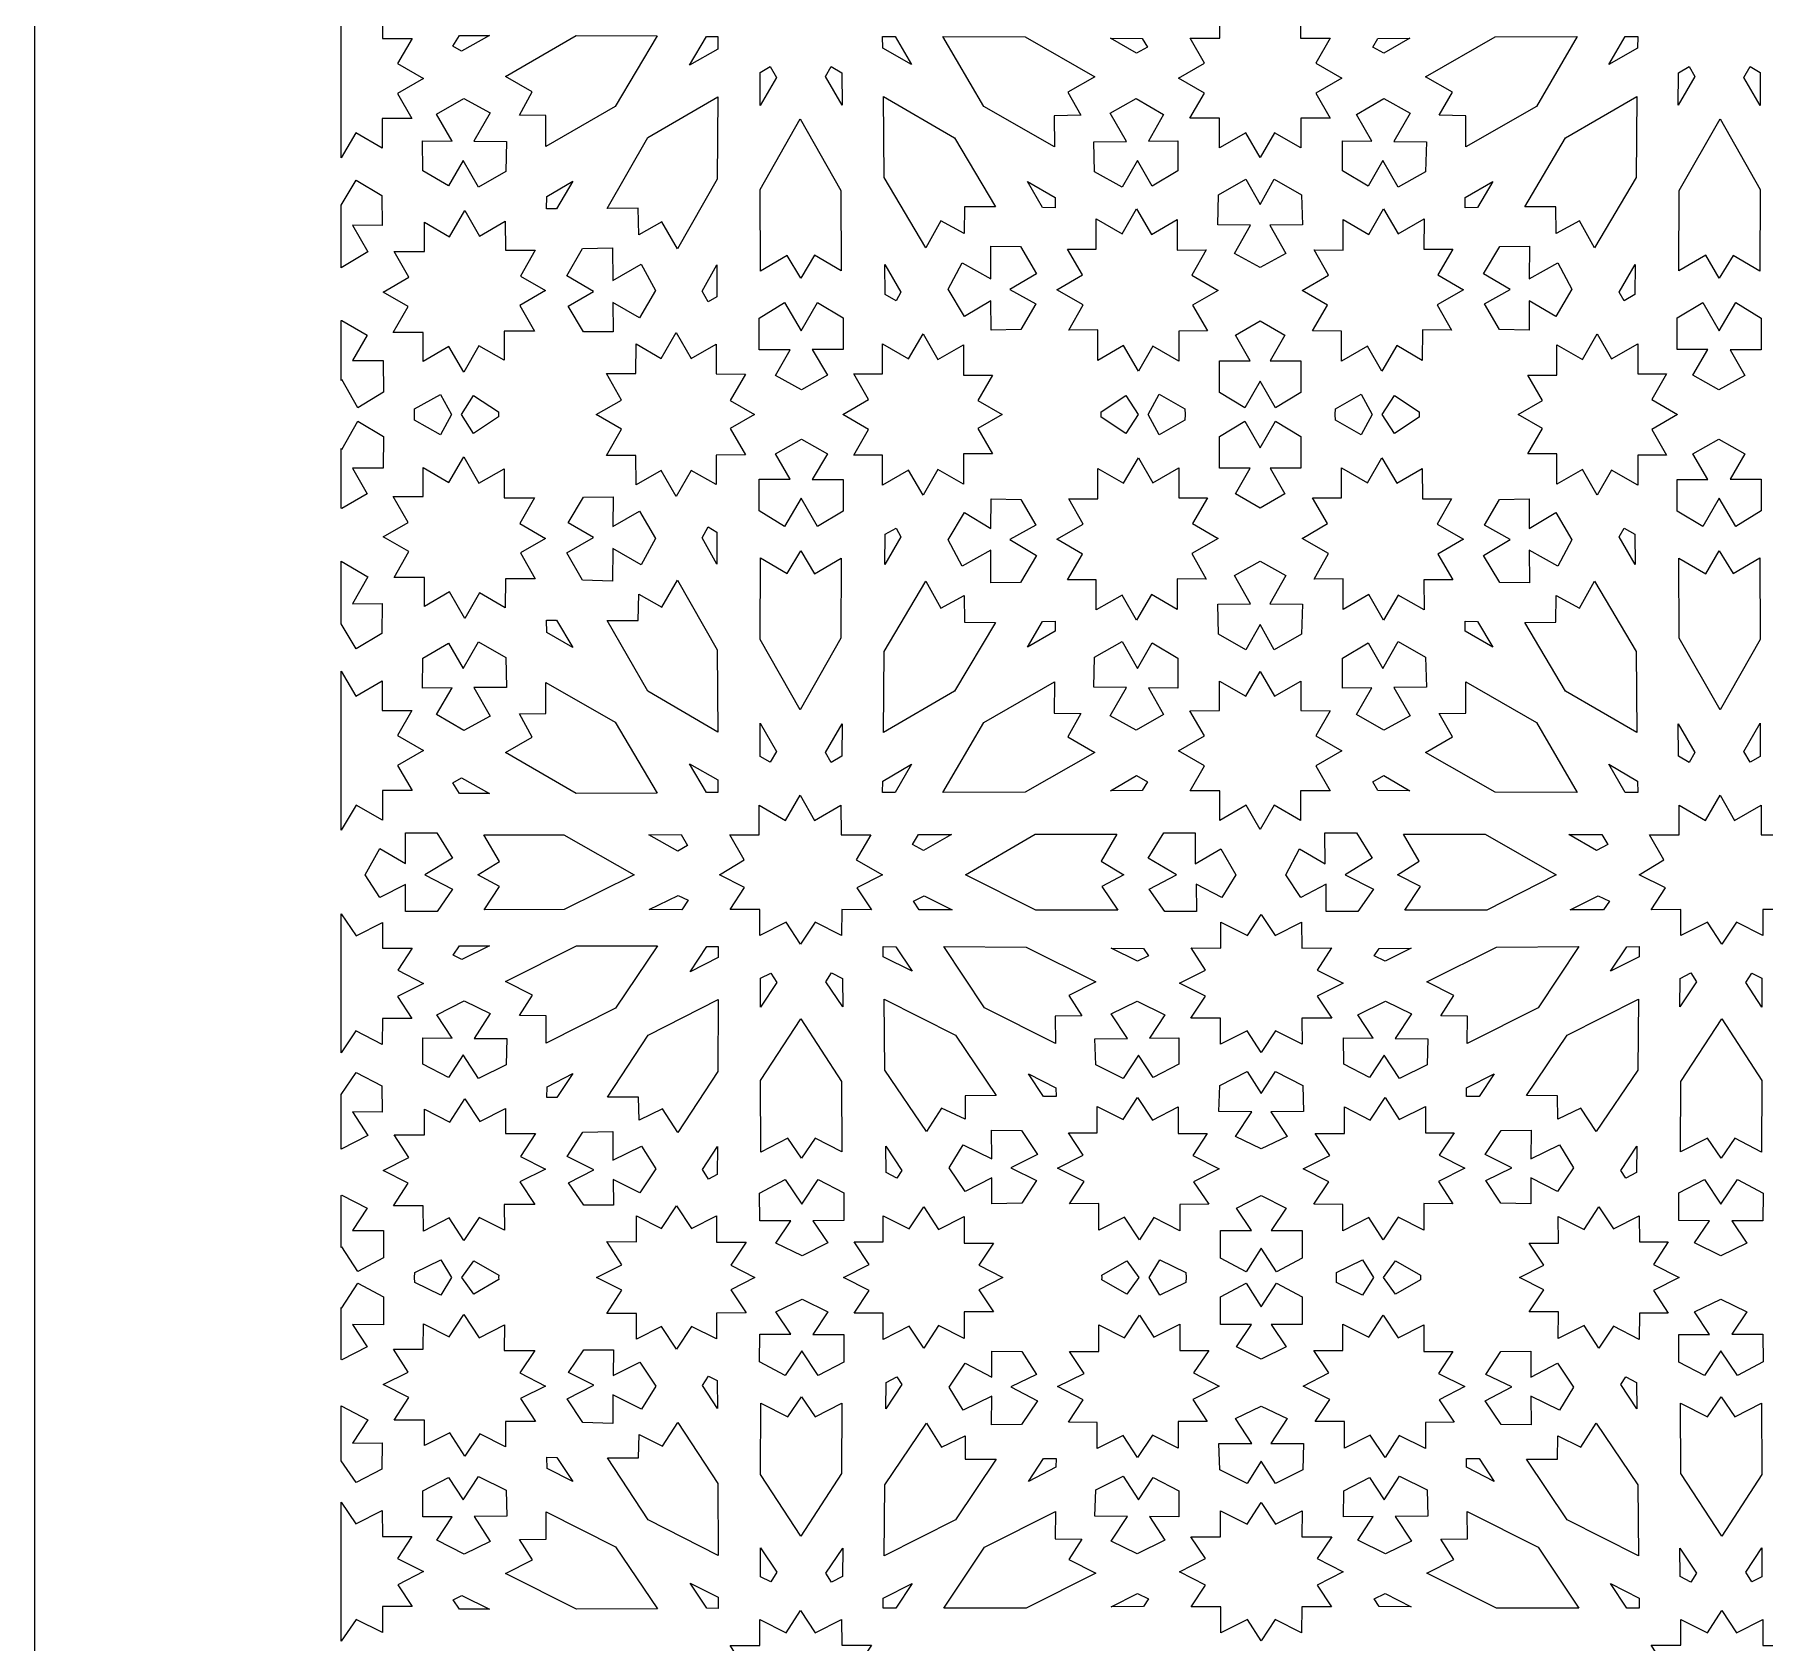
# Model space of a CAD drawing. Extents: x -340 to 340, y -245 to 245.
# Drawn here: x -340.1 to -227.3, y 54.8 to 159.7 of the extents above; entities that cross this region are included whole.
import ezdxf

# ---------------------------------------------------------------- set-up
doc = ezdxf.new("R2010")
doc.units = 0
doc.layers.add('LAYER_1', color=18, linetype='CONTINUOUS')

msp = doc.modelspace()

# ---------------------------------------------------------------- linework, layer by layer
at = {"layer": 'LAYER_1'}
msp.add_lwpolyline([(339.89, 144.89, 0.454904), (239.89, 244.89), (-340.11, 244.89), (-340.11, -245.11), (339.89, -245.11)], format="xyb", close=True, dxfattribs=at)
for points in [[(-319.14, 160.38), (-317.42, 161.37), (-317.42, 159.44), (-315.49, 159.44), (-316.44, 157.8), (-314.75, 156.82), (-316.44, 155.84), (-315.51, 154.21), (-317.44, 154.21), (-317.44, 152.28), (-319.16, 153.28), (-320.11, 151.64), (-320.11, 162.02)], [(-259.27, 160.39), (-257.56, 161.39), (-257.55, 159.45), (-255.62, 159.46), (-256.55, 157.82), (-254.86, 156.85), (-256.55, 155.86), (-255.61, 154.23), (-257.54, 154.23), (-257.53, 152.29), (-259.25, 153.28), (-260.19, 151.67), (-261.12, 153.28), (-262.84, 152.29), (-262.83, 154.23), (-264.77, 154.23), (-263.82, 155.86), (-265.51, 156.85), (-263.82, 157.82), (-264.75, 159.46), (-262.82, 159.45), (-262.81, 161.39), (-261.1, 160.39), (-260.19, 161.97)], [(-310.45, 159.63), (-312.26, 158.61), (-312.83, 158.93), (-312.41, 159.63)], [(-299.51, 159.61), (-302.24, 154.99), (-306.77, 152.38), (-306.76, 154.4), (-308.49, 154.44), (-307.65, 155.95), (-309.4, 156.96), (-304.78, 159.62)], [(-295.55, 158.74), (-297.39, 157.69), (-296.3, 159.56), (-295.55, 159.57)], [(-283.98, 159.56), (-282.93, 157.73), (-284.8, 158.81), (-284.81, 159.57)], [(-275.51, 159.54), (-270.97, 156.94), (-272.72, 155.93), (-271.87, 154.42), (-273.61, 154.38), (-273.59, 152.36), (-278.21, 155), (-280.87, 159.56)], [(-267.87, 159.43), (-267.54, 158.87), (-268.25, 158.47), (-269.95, 159.45)], [(-252.12, 158.47), (-252.83, 158.87), (-252.5, 159.43), (-250.42, 159.45)], [(-242.16, 155), (-246.78, 152.36), (-246.76, 154.38), (-248.5, 154.42), (-247.65, 155.93), (-249.4, 156.94), (-244.86, 159.54), (-239.5, 159.56)], [(-235.57, 158.81), (-237.44, 157.73), (-236.39, 159.56), (-235.56, 159.57)], [(-291.73, 156.88), (-292.79, 155.05), (-292.79, 157.21), (-292.14, 157.6)], [(-287.46, 157.19), (-287.45, 155.08), (-288.54, 156.95), (-288.17, 157.61)], [(-231.83, 156.95), (-232.92, 155.08), (-232.91, 157.19), (-232.2, 157.61)], [(-227.58, 157.21), (-227.58, 155.05), (-228.64, 156.88), (-228.23, 157.6)], [(-310.4, 154.58), (-311.46, 152.73), (-309.33, 152.71), (-309.38, 150.76), (-311.16, 149.74), (-312.17, 151.48), (-313.12, 149.81), (-314.79, 150.8), (-314.81, 152.75), (-312.88, 152.74), (-313.89, 154.49), (-312.11, 155.52)], [(-295.59, 150.25), (-298.19, 145.71), (-299.2, 147.47), (-300.71, 146.62), (-300.74, 148.36), (-302.76, 148.34), (-300.12, 152.97), (-295.56, 155.62)], [(-280.11, 152.96), (-277.45, 148.46), (-279.47, 148.45), (-279.49, 146.71), (-281.01, 147.54), (-281.99, 145.77), (-284.7, 150.37), (-284.75, 155.65)], [(-266.48, 154.48), (-267.47, 152.73), (-265.55, 152.75), (-265.56, 150.8), (-267.23, 149.8), (-268.19, 151.48), (-269.19, 149.73), (-270.98, 150.74), (-271.03, 152.69), (-268.9, 152.72), (-269.96, 154.57), (-268.26, 155.51)], [(-250.41, 154.57), (-251.47, 152.72), (-249.34, 152.69), (-249.39, 150.74), (-251.18, 149.73), (-252.18, 151.48), (-253.14, 149.8), (-254.81, 150.8), (-254.82, 152.75), (-252.9, 152.73), (-253.89, 154.48), (-252.11, 155.51)], [(-235.67, 150.37), (-238.38, 145.77), (-239.36, 147.54), (-240.88, 146.71), (-240.9, 148.45), (-242.92, 148.46), (-240.26, 152.96), (-235.62, 155.65)], [(-287.52, 149.51), (-287.5, 144.28), (-289.25, 145.29), (-290.13, 143.8), (-291.03, 145.28), (-292.77, 144.26), (-292.79, 149.59), (-290.18, 154.18)], [(-227.58, 149.59), (-227.6, 144.26), (-229.34, 145.28), (-230.24, 143.8), (-231.12, 145.29), (-232.87, 144.28), (-232.85, 149.51), (-230.19, 154.18)], [(-317.47, 149.19), (-317.45, 147.24), (-319.38, 147.25), (-318.38, 145.51), (-320.11, 144.47), (-320.11, 148.56), (-319.14, 150.18)], [(-306.07, 148.32), (-306.72, 148.31), (-306.71, 149.13), (-305.01, 150.12)], [(-273.56, 149.05), (-273.55, 148.39), (-274.37, 148.4), (-275.36, 150.1)], [(-257.48, 149.23), (-257.43, 147.28), (-259.56, 147.26), (-258.51, 145.41), (-260.19, 144.49), (-261.86, 145.41), (-260.81, 147.26), (-262.94, 147.28), (-262.89, 149.23), (-261.11, 150.25), (-260.19, 148.6), (-259.27, 150.25)], [(-246, 148.4), (-246.82, 148.39), (-246.81, 149.05), (-245.02, 150.1)], [(-311.09, 146.54), (-309.42, 147.51), (-309.41, 145.63), (-307.46, 145.63), (-308.43, 143.93), (-306.8, 142.99), (-308.47, 142.02), (-307.5, 140.35), (-309.49, 140.35), (-309.48, 138.44), (-311.13, 139.39), (-312.12, 137.67), (-313.09, 139.34), (-314.76, 138.37), (-314.76, 140.25), (-316.72, 140.25), (-315.75, 141.95), (-317.38, 142.89), (-315.71, 143.86), (-316.67, 145.53), (-314.69, 145.53), (-314.69, 147.44), (-313.05, 146.49), (-312.06, 148.21)], [(-267.27, 146.65), (-265.6, 147.62), (-265.6, 145.63), (-263.7, 145.64), (-264.64, 143.99), (-262.92, 143), (-264.59, 142.03), (-263.61, 140.36), (-265.49, 140.35), (-265.49, 138.39), (-267.19, 139.36), (-268.12, 137.73), (-269.09, 139.4), (-270.76, 138.43), (-270.77, 140.42), (-272.67, 140.41), (-271.72, 142.06), (-273.45, 143.04), (-271.78, 144.02), (-272.75, 145.69), (-270.87, 145.7), (-270.88, 147.66), (-269.18, 146.69), (-268.24, 148.32)], [(-251.19, 146.69), (-249.49, 147.66), (-249.5, 145.7), (-247.62, 145.69), (-248.59, 144.02), (-246.92, 143.04), (-248.65, 142.06), (-247.7, 140.41), (-249.6, 140.42), (-249.61, 138.43), (-251.28, 139.4), (-252.25, 137.73), (-253.18, 139.36), (-254.88, 138.39), (-254.88, 140.35), (-256.76, 140.36), (-255.79, 142.03), (-257.45, 143), (-255.73, 143.99), (-256.67, 145.64), (-254.77, 145.63), (-254.77, 147.62), (-253.1, 146.65), (-252.13, 148.32)], [(-302.41, 143.64), (-300.56, 144.71), (-299.62, 143), (-300.65, 141.21), (-302.4, 142.22), (-302.38, 140.29), (-304.32, 140.3), (-305.32, 141.97), (-303.65, 142.93), (-305.4, 143.94), (-304.38, 145.73), (-302.43, 145.78)], [(-275.81, 145.87), (-274.77, 144.09), (-276.5, 143.06), (-274.82, 142.13), (-275.79, 140.44), (-277.73, 140.4), (-277.74, 142.33), (-279.47, 141.3), (-280.52, 143.08), (-279.61, 144.8), (-277.75, 143.76), (-277.75, 145.89)], [(-242.63, 143.76), (-240.76, 144.8), (-239.85, 143.08), (-240.9, 141.3), (-242.63, 142.33), (-242.64, 140.4), (-244.58, 140.44), (-245.56, 142.13), (-243.87, 143.06), (-245.61, 144.09), (-244.56, 145.87), (-242.62, 145.89)], [(-295.62, 142.58), (-296.18, 142.25), (-296.58, 142.96), (-295.61, 144.66)], [(-283.61, 142.88), (-283.92, 142.32), (-284.63, 142.73), (-284.65, 144.69)], [(-235.74, 142.73), (-236.45, 142.32), (-236.77, 142.88), (-235.72, 144.69)], [(-287.38, 141.21), (-287.38, 139.15), (-289.39, 139.14), (-288.41, 137.48), (-290.1, 136.52), (-291.8, 137.46), (-290.83, 139.13), (-292.85, 139.13), (-292.86, 141.19), (-291.2, 142.21), (-290.12, 140.37), (-289.05, 142.22)], [(-230.25, 140.37), (-229.17, 142.21), (-227.51, 141.19), (-227.52, 139.13), (-229.54, 139.13), (-228.57, 137.46), (-230.27, 136.52), (-231.96, 137.48), (-230.98, 139.14), (-232.99, 139.15), (-232.99, 141.21), (-231.32, 142.22)], [(-318.41, 140.08), (-319.38, 138.42), (-317.37, 138.42), (-317.36, 136.36), (-319.02, 135.34), (-320.08, 137.18), (-320.11, 137.13), (-320.11, 141.03), (-320.08, 141.04)], [(-297.3, 138.55), (-295.66, 139.49), (-295.67, 137.55), (-293.74, 137.54), (-294.74, 135.82), (-293.17, 134.91), (-294.74, 133.99), (-293.74, 132.27), (-295.67, 132.26), (-295.66, 130.33), (-297.3, 131.26), (-298.27, 129.56), (-299.25, 131.25), (-300.88, 130.31), (-300.89, 132.24), (-302.82, 132.24), (-301.83, 133.96), (-303.48, 134.91), (-301.83, 135.85), (-302.82, 137.58), (-300.89, 137.57), (-300.88, 139.51), (-299.25, 138.56), (-298.27, 140.25)], [(-281.21, 138.49), (-279.53, 139.46), (-279.54, 137.47), (-277.64, 137.47), (-278.59, 135.82), (-277.01, 134.91), (-278.59, 133.99), (-277.64, 132.35), (-279.54, 132.35), (-279.53, 130.36), (-281.21, 131.32), (-282.17, 129.65), (-283.11, 131.28), (-284.81, 130.3), (-284.81, 132.26), (-286.69, 132.26), (-285.73, 133.93), (-287.4, 134.91), (-285.73, 135.88), (-286.69, 137.55), (-284.81, 137.56), (-284.81, 139.52), (-283.11, 138.54), (-282.17, 140.17)], [(-258.57, 140.08), (-259.54, 138.41), (-257.53, 138.41), (-257.53, 136.35), (-259.19, 135.34), (-260.19, 137.08), (-261.18, 135.34), (-262.84, 136.35), (-262.84, 138.41), (-260.83, 138.41), (-261.8, 140.08), (-260.19, 141.01)], [(-237.26, 138.54), (-235.56, 139.52), (-235.56, 137.56), (-233.68, 137.55), (-234.64, 135.88), (-232.97, 134.91), (-234.64, 133.93), (-233.68, 132.26), (-235.56, 132.26), (-235.56, 130.3), (-237.26, 131.28), (-238.2, 129.65), (-239.16, 131.32), (-240.84, 130.36), (-240.83, 132.35), (-242.73, 132.35), (-241.78, 133.99), (-243.36, 134.91), (-241.78, 135.82), (-242.73, 137.47), (-240.83, 137.47), (-240.84, 139.46), (-239.16, 138.49), (-238.2, 140.17)], [(-312.93, 134.91), (-313.63, 133.59), (-315.33, 134.54), (-315.34, 134.91), (-315.33, 135.28), (-313.63, 136.22)], [(-309.86, 135.07), (-309.86, 134.91), (-309.86, 134.75), (-311.48, 133.67), (-312.26, 134.91), (-311.48, 136.15)], [(-268.15, 134.91), (-268.94, 133.67), (-270.56, 134.74), (-270.55, 134.91), (-270.56, 135.07), (-268.94, 136.14)], [(-265.09, 135.27), (-265.07, 134.91), (-265.09, 134.54), (-266.78, 133.59), (-267.49, 134.91), (-266.78, 136.23)], [(-252.88, 134.91), (-253.59, 133.59), (-255.28, 134.54), (-255.3, 134.91), (-255.28, 135.27), (-253.59, 136.23)], [(-249.81, 135.07), (-249.82, 134.91), (-249.81, 134.74), (-251.43, 133.67), (-252.22, 134.91), (-251.43, 136.14)], [(-317.36, 133.46), (-317.37, 131.4), (-319.38, 131.4), (-318.41, 129.73), (-320.08, 128.77), (-320.11, 128.79), (-320.11, 132.68), (-320.08, 132.63), (-319.02, 134.47)], [(-257.53, 133.47), (-257.53, 131.4), (-259.54, 131.4), (-258.57, 129.74), (-260.19, 128.8), (-261.8, 129.74), (-260.83, 131.4), (-262.84, 131.4), (-262.84, 133.47), (-261.18, 134.48), (-260.19, 132.73), (-259.19, 134.48)], [(-288.41, 132.34), (-289.39, 130.67), (-287.38, 130.67), (-287.38, 128.6), (-289.05, 127.6), (-290.12, 129.44), (-291.2, 127.61), (-292.86, 128.63), (-292.85, 130.69), (-290.83, 130.68), (-291.8, 132.35), (-290.1, 133.3)], [(-228.57, 132.35), (-229.54, 130.68), (-227.52, 130.69), (-227.51, 128.63), (-229.17, 127.61), (-230.25, 129.44), (-231.32, 127.6), (-232.99, 128.6), (-232.99, 130.67), (-230.98, 130.67), (-231.96, 132.34), (-230.27, 133.3)], [(-311.13, 130.42), (-309.48, 131.37), (-309.49, 129.47), (-307.5, 129.47), (-308.47, 127.79), (-306.8, 126.82), (-308.43, 125.88), (-307.46, 124.18), (-309.41, 124.18), (-309.42, 122.3), (-311.09, 123.27), (-312.06, 121.6), (-313.05, 123.33), (-314.69, 122.38), (-314.69, 124.28), (-316.67, 124.28), (-315.71, 125.96), (-317.38, 126.92), (-315.75, 127.86), (-316.72, 129.56), (-314.76, 129.56), (-314.76, 131.45), (-313.09, 130.48), (-312.12, 132.15)], [(-267.19, 130.45), (-265.49, 131.43), (-265.49, 129.47), (-263.61, 129.46), (-264.59, 127.79), (-262.92, 126.81), (-264.64, 125.83), (-263.7, 124.17), (-265.6, 124.18), (-265.6, 122.19), (-267.27, 123.17), (-268.24, 121.49), (-269.18, 123.13), (-270.88, 122.16), (-270.87, 124.12), (-272.75, 124.12), (-271.78, 125.79), (-273.45, 126.77), (-271.72, 127.76), (-272.67, 129.41), (-270.77, 129.4), (-270.76, 131.39), (-269.09, 130.42), (-268.12, 132.09)], [(-251.28, 130.42), (-249.61, 131.39), (-249.6, 129.4), (-247.7, 129.41), (-248.65, 127.76), (-246.92, 126.77), (-248.59, 125.79), (-247.62, 124.12), (-249.5, 124.12), (-249.49, 122.16), (-251.19, 123.13), (-252.13, 121.49), (-253.1, 123.17), (-254.77, 122.19), (-254.77, 124.18), (-256.67, 124.17), (-255.73, 125.83), (-257.45, 126.81), (-255.79, 127.79), (-256.76, 129.46), (-254.88, 129.47), (-254.88, 131.43), (-253.18, 130.45), (-252.25, 132.09)], [(-302.4, 127.6), (-300.65, 128.6), (-299.62, 126.81), (-300.56, 125.11), (-302.41, 126.17), (-302.43, 124.03), (-304.38, 124.09), (-305.4, 125.88), (-303.65, 126.88), (-305.32, 127.84), (-304.32, 129.51), (-302.38, 129.53)], [(-275.79, 129.37), (-274.82, 127.69), (-276.5, 126.75), (-274.77, 125.72), (-275.81, 123.95), (-277.75, 123.92), (-277.75, 126.06), (-279.61, 125.02), (-280.52, 126.74), (-279.47, 128.51), (-277.74, 127.48), (-277.73, 129.41)], [(-242.63, 127.48), (-240.9, 128.51), (-239.85, 126.74), (-240.76, 125.02), (-242.63, 126.06), (-242.62, 123.92), (-244.56, 123.95), (-245.61, 125.72), (-243.87, 126.75), (-245.56, 127.69), (-244.58, 129.37), (-242.64, 129.41)], [(-295.62, 127.24), (-295.61, 125.15), (-296.58, 126.86), (-296.18, 127.57)], [(-283.61, 126.93), (-284.65, 125.12), (-284.63, 127.09), (-283.92, 127.5)], [(-235.74, 127.09), (-235.72, 125.12), (-236.77, 126.93), (-236.45, 127.5)], [(-318.38, 124.31), (-319.38, 122.56), (-317.45, 122.58), (-317.47, 120.63), (-319.14, 119.63), (-320.11, 121.26), (-320.11, 125.34)], [(-289.25, 124.52), (-287.5, 125.53), (-287.52, 120.31), (-290.18, 115.64), (-292.79, 120.22), (-292.77, 125.56), (-291.03, 124.53), (-290.13, 126.02)], [(-258.51, 124.4), (-259.56, 122.55), (-257.43, 122.53), (-257.48, 120.58), (-259.27, 119.56), (-260.19, 121.21), (-261.11, 119.56), (-262.89, 120.58), (-262.94, 122.53), (-260.81, 122.55), (-261.86, 124.4), (-260.19, 125.33)], [(-229.34, 124.53), (-227.6, 125.56), (-227.58, 120.22), (-230.19, 115.64), (-232.85, 120.31), (-232.87, 125.53), (-231.12, 124.52), (-230.24, 126.02)], [(-295.59, 119.56), (-295.56, 114.19), (-300.12, 116.85), (-302.76, 121.47), (-300.74, 121.46), (-300.71, 123.19), (-299.2, 122.35), (-298.19, 124.1)], [(-281.01, 122.27), (-279.49, 123.1), (-279.47, 121.37), (-277.45, 121.35), (-280.11, 116.85), (-284.75, 114.16), (-284.7, 119.45), (-281.99, 124.04)], [(-235.67, 119.45), (-235.62, 114.16), (-240.26, 116.85), (-242.92, 121.35), (-240.9, 121.37), (-240.88, 123.1), (-239.36, 122.27), (-238.38, 124.04)], [(-306.07, 121.5), (-305.01, 119.7), (-306.71, 120.69), (-306.72, 121.5)], [(-273.56, 120.77), (-275.36, 119.72), (-274.37, 121.41), (-273.55, 121.42)], [(-246, 121.41), (-245.02, 119.72), (-246.81, 120.77), (-246.82, 121.42)], [(-309.38, 119.05), (-309.33, 117.11), (-311.46, 117.09), (-310.4, 115.23), (-312.11, 114.3), (-313.89, 115.33), (-312.88, 117.08), (-314.81, 117.06), (-314.79, 119.01), (-313.12, 120), (-312.17, 118.33), (-311.16, 120.08)], [(-268.19, 118.34), (-267.23, 120.01), (-265.56, 119.01), (-265.55, 117.06), (-267.47, 117.08), (-266.48, 115.33), (-268.26, 114.31), (-269.96, 115.25), (-268.9, 117.1), (-271.03, 117.12), (-270.98, 119.07), (-269.19, 120.09)], [(-249.39, 119.07), (-249.34, 117.12), (-251.47, 117.1), (-250.41, 115.25), (-252.11, 114.31), (-253.89, 115.33), (-252.9, 117.08), (-254.82, 117.06), (-254.81, 119.01), (-253.14, 120.01), (-252.18, 118.34), (-251.18, 120.09)], [(-319.16, 116.53), (-317.44, 117.53), (-317.44, 115.6), (-315.51, 115.61), (-316.44, 113.97), (-314.75, 113), (-316.44, 112.01), (-315.49, 110.38), (-317.42, 110.38), (-317.42, 108.44), (-319.14, 109.43), (-320.11, 107.8), (-320.11, 118.17)], [(-302.24, 114.83), (-299.51, 110.2), (-304.78, 110.19), (-309.4, 112.85), (-307.65, 113.86), (-308.49, 115.38), (-306.76, 115.41), (-306.77, 117.43)], [(-273.61, 115.43), (-271.87, 115.4), (-272.72, 113.88), (-270.97, 112.87), (-275.51, 110.28), (-280.87, 110.25), (-278.21, 114.81), (-273.59, 117.46)], [(-259.25, 116.53), (-257.53, 117.52), (-257.54, 115.59), (-255.61, 115.58), (-256.55, 113.95), (-254.86, 112.97), (-256.55, 111.99), (-255.62, 110.35), (-257.55, 110.36), (-257.56, 108.43), (-259.27, 109.43), (-260.19, 107.84), (-261.1, 109.43), (-262.81, 108.43), (-262.82, 110.36), (-264.75, 110.35), (-263.82, 111.99), (-265.51, 112.97), (-263.82, 113.95), (-264.77, 115.58), (-262.83, 115.59), (-262.84, 117.52), (-261.12, 116.53), (-260.19, 118.15)], [(-242.16, 114.81), (-239.5, 110.25), (-244.86, 110.28), (-249.4, 112.87), (-247.65, 113.88), (-248.5, 115.4), (-246.76, 115.43), (-246.78, 117.46)], [(-291.73, 112.93), (-292.14, 112.22), (-292.79, 112.6), (-292.79, 114.77)], [(-287.46, 112.62), (-288.17, 112.21), (-288.54, 112.87), (-287.45, 114.74)], [(-231.83, 112.87), (-232.2, 112.21), (-232.91, 112.62), (-232.92, 114.74)], [(-227.58, 112.6), (-228.23, 112.22), (-228.64, 112.93), (-227.58, 114.77)], [(-295.55, 111.07), (-295.55, 110.25), (-296.3, 110.25), (-297.39, 112.12)], [(-283.98, 110.25), (-284.81, 110.25), (-284.8, 111), (-282.93, 112.09)], [(-235.57, 111), (-235.56, 110.25), (-236.39, 110.25), (-237.44, 112.09)], [(-310.45, 110.19), (-312.41, 110.18), (-312.83, 110.88), (-312.26, 111.21)], [(-267.54, 110.95), (-267.87, 110.38), (-269.95, 110.37), (-268.25, 111.35)], [(-250.42, 110.37), (-252.5, 110.38), (-252.83, 110.95), (-252.12, 111.35)], [(-289.24, 108.43), (-287.52, 109.43), (-287.51, 107.5), (-285.58, 107.5), (-286.52, 105.87), (-284.82, 104.89), (-286.48, 104.03), (-285.54, 102.6), (-287.47, 102.61), (-287.48, 100.92), (-289.2, 101.79), (-290.15, 100.35), (-291.1, 101.8), (-292.82, 100.93), (-292.82, 102.62), (-294.75, 102.62), (-293.81, 104.05), (-295.44, 104.89), (-293.84, 105.85), (-294.78, 107.48), (-292.85, 107.48), (-292.86, 109.42), (-291.13, 108.42), (-290.19, 110.08)], [(-229.24, 108.42), (-227.52, 109.42), (-227.52, 107.48), (-225.59, 107.48), (-226.53, 105.85), (-224.85, 104.89), (-226.41, 104.05), (-225.47, 102.62), (-227.4, 102.62), (-227.4, 100.93), (-229.12, 101.8), (-230.07, 100.35), (-231.02, 101.79), (-232.74, 100.92), (-232.75, 102.61), (-234.68, 102.6), (-233.74, 104.03), (-235.47, 104.89), (-233.85, 105.87), (-234.79, 107.5), (-232.86, 107.5), (-232.85, 109.43), (-231.13, 108.43), (-230.18, 110.08)], [(-312.86, 105.96), (-314.67, 104.89), (-312.85, 103.95), (-313.86, 102.49), (-315.92, 102.49), (-315.93, 104.26), (-317.59, 103.4), (-318.55, 104.89), (-317.59, 106.59), (-315.93, 105.61), (-315.93, 107.63), (-313.87, 107.63)], [(-305.59, 107.5), (-301.01, 104.89), (-305.57, 102.61), (-310.79, 102.6), (-309.78, 104.13), (-311.21, 104.89), (-309.79, 105.75), (-310.81, 107.5)], [(-297.52, 106.8), (-298.17, 106.43), (-300.05, 107.49), (-297.94, 107.51)], [(-282.13, 106.46), (-282.85, 106.86), (-282.47, 107.51), (-280.31, 107.52)], [(-269.54, 107.53), (-270.56, 105.78), (-269.07, 104.89), (-270.5, 104.11), (-269.47, 102.58), (-274.81, 102.57), (-279.41, 104.89), (-274.86, 107.54)], [(-264.42, 107.62), (-264.42, 105.6), (-262.75, 106.57), (-261.78, 104.89), (-262.68, 103.41), (-264.35, 104.27), (-264.34, 102.5), (-266.4, 102.49), (-267.42, 103.95), (-265.65, 104.89), (-267.49, 105.96), (-266.47, 107.63)], [(-252.88, 105.96), (-254.64, 104.89), (-252.8, 103.95), (-253.81, 102.49), (-255.87, 102.5), (-255.87, 104.27), (-257.54, 103.41), (-258.51, 104.89), (-257.62, 106.57), (-255.95, 105.6), (-255.96, 107.62), (-253.9, 107.63)], [(-240.89, 104.89), (-245.41, 102.57), (-250.75, 102.58), (-249.72, 104.11), (-251.23, 104.89), (-249.81, 105.78), (-250.83, 107.53), (-245.51, 107.54)], [(-237.9, 107.51), (-237.52, 106.86), (-238.24, 106.46), (-240.06, 107.52)], [(-297.49, 103.22), (-297.91, 102.6), (-300.02, 102.61), (-298.14, 103.54)], [(-280.26, 102.59), (-282.42, 102.59), (-282.8, 103.16), (-282.09, 103.52)], [(-237.41, 103.16), (-237.8, 102.59), (-239.96, 102.59), (-238.13, 103.52)], [(-319.14, 100.91), (-317.42, 101.78), (-317.42, 100.09), (-315.49, 100.09), (-316.43, 98.66), (-314.74, 97.79), (-316.44, 96.94), (-315.5, 95.51), (-317.43, 95.51), (-317.44, 93.82), (-319.16, 94.7), (-320.11, 93.27), (-320.11, 102.34)], [(-259.2, 100.92), (-257.48, 101.79), (-257.47, 100.1), (-255.54, 100.11), (-256.47, 98.67), (-254.78, 97.82), (-256.47, 96.96), (-255.52, 95.53), (-257.46, 95.53), (-257.45, 93.83), (-259.18, 94.7), (-260.11, 93.29), (-261.04, 94.7), (-262.77, 93.83), (-262.76, 95.53), (-264.7, 95.53), (-263.75, 96.96), (-265.44, 97.82), (-263.75, 98.67), (-264.68, 100.11), (-262.75, 100.1), (-262.74, 101.79), (-261.02, 100.92), (-260.11, 102.3)], [(-310.44, 100.25), (-312.25, 99.36), (-312.82, 99.64), (-312.4, 100.26)], [(-299.48, 100.24), (-302.22, 96.19), (-306.75, 93.91), (-306.74, 95.68), (-308.48, 95.71), (-307.63, 97.04), (-309.39, 97.92), (-304.76, 100.25)], [(-295.52, 99.48), (-297.36, 98.56), (-296.27, 100.2), (-295.52, 100.2)], [(-283.94, 100.19), (-282.88, 98.59), (-284.76, 99.54), (-284.76, 100.2)], [(-275.45, 100.17), (-270.91, 97.9), (-272.66, 97.02), (-271.81, 95.69), (-273.55, 95.66), (-273.53, 93.89), (-278.16, 96.2), (-280.82, 100.2)], [(-267.8, 100.08), (-267.47, 99.59), (-268.19, 99.24), (-269.89, 100.09)], [(-252.03, 99.24), (-252.75, 99.59), (-252.42, 100.08), (-250.33, 100.09)], [(-242.06, 96.2), (-246.69, 93.89), (-246.67, 95.66), (-248.41, 95.69), (-247.56, 97.02), (-249.31, 97.9), (-244.77, 100.17), (-239.4, 100.2)], [(-235.46, 99.54), (-237.34, 98.59), (-236.28, 100.19), (-235.46, 100.2)], [(-291.7, 97.85), (-292.76, 96.24), (-292.76, 98.14), (-292.1, 98.47)], [(-287.42, 98.12), (-287.41, 96.27), (-288.5, 97.91), (-288.13, 98.49)], [(-231.72, 97.91), (-232.81, 96.27), (-232.8, 98.12), (-232.09, 98.49)], [(-227.46, 98.14), (-227.46, 96.24), (-228.52, 97.85), (-228.12, 98.47)], [(-310.39, 95.84), (-311.45, 94.21), (-309.31, 94.2), (-309.36, 92.49), (-311.15, 91.6), (-312.16, 93.13), (-313.11, 91.66), (-314.79, 92.53), (-314.8, 94.24), (-312.88, 94.22), (-313.88, 95.75), (-312.1, 96.66)], [(-295.56, 92.05), (-298.16, 88.08), (-299.17, 89.61), (-300.68, 88.87), (-300.72, 90.39), (-302.74, 90.38), (-300.09, 94.43), (-295.53, 96.75)], [(-280.06, 94.42), (-277.4, 90.48), (-279.42, 90.47), (-279.43, 88.95), (-280.96, 89.67), (-281.95, 88.13), (-284.66, 92.15), (-284.71, 96.77)], [(-266.41, 95.75), (-267.41, 94.22), (-265.48, 94.24), (-265.49, 92.53), (-267.16, 91.66), (-268.12, 93.12), (-269.12, 91.59), (-270.91, 92.48), (-270.97, 94.18), (-268.84, 94.2), (-269.9, 95.82), (-268.2, 96.65)], [(-250.32, 95.82), (-251.38, 94.2), (-249.25, 94.18), (-249.3, 92.48), (-251.1, 91.59), (-252.1, 93.12), (-253.06, 91.66), (-254.73, 92.53), (-254.74, 94.24), (-252.81, 94.22), (-253.81, 95.75), (-252.02, 96.65)], [(-235.56, 92.15), (-238.27, 88.13), (-239.26, 89.67), (-240.78, 88.95), (-240.8, 90.47), (-242.82, 90.48), (-240.16, 94.42), (-235.51, 96.77)], [(-287.48, 91.4), (-287.46, 86.82), (-289.21, 87.71), (-290.1, 86.4), (-290.99, 87.7), (-292.74, 86.8), (-292.76, 91.47), (-290.14, 95.48)], [(-227.46, 91.47), (-227.48, 86.8), (-229.23, 87.7), (-230.12, 86.4), (-231.01, 87.71), (-232.76, 86.82), (-232.74, 91.4), (-230.08, 95.48)], [(-317.47, 91.12), (-317.45, 89.41), (-319.38, 89.42), (-318.37, 87.89), (-320.11, 86.99), (-320.11, 90.56), (-319.14, 91.99)], [(-306.05, 90.35), (-306.7, 90.35), (-306.69, 91.06), (-305, 91.93)], [(-273.5, 90.99), (-273.49, 90.42), (-274.31, 90.43), (-275.3, 91.91)], [(-257.4, 91.15), (-257.35, 89.45), (-259.49, 89.43), (-258.43, 87.81), (-260.11, 87), (-261.79, 87.81), (-260.73, 89.43), (-262.87, 89.45), (-262.82, 91.15), (-261.03, 92.05), (-260.11, 90.61), (-259.19, 92.05)], [(-245.91, 90.43), (-246.73, 90.42), (-246.72, 90.99), (-244.92, 91.91)], [(-311.08, 88.8), (-309.41, 89.65), (-309.4, 88), (-307.44, 88), (-308.42, 86.52), (-306.78, 85.69), (-308.46, 84.85), (-307.49, 83.38), (-309.48, 83.38), (-309.47, 81.71), (-311.12, 82.54), (-312.11, 81.03), (-313.08, 82.5), (-314.75, 81.65), (-314.76, 83.3), (-316.71, 83.29), (-315.74, 84.78), (-317.37, 85.6), (-315.7, 86.45), (-316.67, 87.92), (-314.68, 87.92), (-314.69, 89.59), (-313.04, 88.75), (-312.05, 90.26)], [(-267.2, 88.89), (-265.53, 89.74), (-265.53, 88), (-263.63, 88.01), (-264.57, 86.57), (-262.85, 85.7), (-264.52, 84.85), (-263.54, 83.39), (-265.42, 83.38), (-265.42, 81.66), (-267.12, 82.52), (-268.06, 81.08), (-269.03, 82.55), (-270.7, 81.7), (-270.71, 83.44), (-272.61, 83.43), (-271.66, 84.88), (-273.39, 85.74), (-271.72, 86.59), (-272.69, 88.05), (-270.81, 88.06), (-270.81, 89.78), (-269.11, 88.93), (-268.18, 90.36)], [(-251.11, 88.93), (-249.41, 89.78), (-249.41, 88.06), (-247.53, 88.05), (-248.5, 86.59), (-246.83, 85.74), (-248.56, 84.88), (-247.61, 83.43), (-249.51, 83.44), (-249.52, 81.7), (-251.19, 82.55), (-252.16, 81.08), (-253.1, 82.52), (-254.8, 81.66), (-254.79, 83.38), (-256.68, 83.39), (-255.7, 84.85), (-257.37, 85.7), (-255.65, 86.57), (-256.59, 88.01), (-254.69, 88), (-254.69, 89.74), (-253.01, 88.89), (-252.04, 90.36)], [(-302.39, 86.27), (-300.54, 87.19), (-299.6, 85.7), (-300.63, 84.14), (-302.38, 85.01), (-302.36, 83.33), (-304.3, 83.34), (-305.3, 84.8), (-303.63, 85.64), (-305.38, 86.52), (-304.36, 88.09), (-302.41, 88.13)], [(-275.75, 88.21), (-274.71, 86.65), (-276.44, 85.76), (-274.76, 84.94), (-275.73, 83.46), (-277.68, 83.43), (-277.69, 85.11), (-279.42, 84.22), (-280.47, 85.77), (-279.56, 87.27), (-277.69, 86.36), (-277.7, 88.23)], [(-242.53, 86.36), (-240.66, 87.27), (-239.75, 85.77), (-240.8, 84.22), (-242.53, 85.11), (-242.54, 83.43), (-244.49, 83.46), (-245.46, 84.94), (-243.78, 85.76), (-245.51, 86.65), (-244.47, 88.21), (-242.52, 88.23)], [(-295.59, 85.33), (-296.15, 85.04), (-296.55, 85.66), (-295.58, 87.16)], [(-283.56, 85.6), (-283.88, 85.1), (-284.58, 85.46), (-284.6, 87.18)], [(-235.64, 85.46), (-236.34, 85.1), (-236.66, 85.6), (-235.62, 87.18)], [(-287.34, 84.13), (-287.34, 82.33), (-289.35, 82.32), (-288.37, 80.87), (-290.06, 80.03), (-291.77, 80.86), (-290.8, 82.32), (-292.81, 82.31), (-292.83, 84.11), (-291.17, 85.01), (-290.08, 83.4), (-289.01, 85.01)], [(-230.14, 83.4), (-229.05, 85.01), (-227.39, 84.11), (-227.41, 82.31), (-229.42, 82.32), (-228.45, 80.86), (-230.15, 80.03), (-231.85, 80.87), (-230.87, 82.32), (-232.88, 82.33), (-232.88, 84.13), (-231.21, 85.01)], [(-318.41, 83.15), (-319.38, 81.69), (-317.36, 81.69), (-317.36, 79.89), (-319.02, 79), (-320.08, 80.61), (-320.11, 80.57), (-320.11, 83.97), (-320.08, 83.98)], [(-258.49, 83.14), (-259.47, 81.69), (-257.45, 81.68), (-257.45, 79.88), (-259.12, 78.99), (-260.11, 80.52), (-261.1, 78.99), (-262.77, 79.88), (-262.77, 81.68), (-260.75, 81.69), (-261.73, 83.14), (-260.11, 83.96)], [(-297.27, 81.81), (-295.63, 82.63), (-295.64, 80.93), (-293.71, 80.92), (-294.71, 79.42), (-293.13, 78.62), (-294.71, 77.81), (-293.71, 76.31), (-295.64, 76.3), (-295.63, 74.61), (-297.27, 75.43), (-298.24, 73.94), (-299.23, 75.42), (-300.86, 74.59), (-300.86, 76.28), (-302.8, 76.28), (-301.81, 77.79), (-303.46, 78.62), (-301.81, 79.44), (-302.8, 80.96), (-300.86, 80.95), (-300.86, 82.64), (-299.23, 81.81), (-298.24, 83.3)], [(-281.16, 81.75), (-279.48, 82.6), (-279.49, 80.86), (-277.58, 80.86), (-278.54, 79.42), (-276.96, 78.62), (-278.54, 77.82), (-277.58, 76.38), (-279.49, 76.38), (-279.48, 74.64), (-281.16, 75.48), (-282.12, 74.01), (-283.07, 75.44), (-284.76, 74.58), (-284.77, 76.3), (-286.65, 76.3), (-285.68, 77.77), (-287.36, 78.62), (-285.68, 79.47), (-286.65, 80.94), (-284.77, 80.94), (-284.76, 82.65), (-283.07, 81.79), (-282.12, 83.22)], [(-237.15, 81.79), (-235.46, 82.65), (-235.45, 80.94), (-233.57, 80.94), (-234.54, 79.47), (-232.86, 78.62), (-234.54, 77.77), (-233.57, 76.3), (-235.45, 76.3), (-235.46, 74.58), (-237.15, 75.44), (-238.1, 74.01), (-239.06, 75.48), (-240.74, 74.64), (-240.73, 76.38), (-242.64, 76.38), (-241.68, 77.82), (-243.26, 78.62), (-241.68, 79.42), (-242.64, 80.86), (-240.73, 80.86), (-240.74, 82.6), (-239.06, 81.75), (-238.1, 83.22)], [(-312.92, 78.62), (-313.62, 77.46), (-315.32, 78.3), (-315.34, 78.62), (-315.32, 78.94), (-313.62, 79.77)], [(-309.84, 78.76), (-309.85, 78.62), (-309.84, 78.48), (-311.47, 77.53), (-312.25, 78.62), (-311.47, 79.7)], [(-268.09, 78.62), (-268.87, 77.53), (-270.5, 78.47), (-270.49, 78.62), (-270.5, 78.76), (-268.87, 79.7)], [(-265.02, 78.94), (-265.01, 78.62), (-265.02, 78.3), (-266.72, 77.46), (-267.42, 78.62), (-266.72, 79.77)], [(-252.8, 78.62), (-253.5, 77.46), (-255.2, 78.3), (-255.21, 78.62), (-255.2, 78.94), (-253.5, 79.77)], [(-249.72, 78.76), (-249.73, 78.62), (-249.72, 78.47), (-251.35, 77.53), (-252.13, 78.62), (-251.35, 79.7)], [(-317.36, 77.35), (-317.36, 75.54), (-319.38, 75.55), (-318.41, 74.09), (-320.08, 73.25), (-320.11, 73.26), (-320.11, 76.67), (-320.08, 76.63), (-319.02, 78.24)], [(-257.45, 77.36), (-257.45, 75.55), (-259.47, 75.55), (-258.49, 74.09), (-260.11, 73.28), (-261.73, 74.09), (-260.75, 75.55), (-262.77, 75.55), (-262.77, 77.36), (-261.1, 78.24), (-260.11, 76.71), (-259.12, 78.24)], [(-288.37, 76.37), (-289.35, 74.91), (-287.34, 74.91), (-287.34, 73.1), (-289.01, 72.22), (-290.08, 73.84), (-291.17, 72.23), (-292.83, 73.12), (-292.81, 74.93), (-290.8, 74.92), (-291.77, 76.38), (-290.06, 77.21)], [(-228.45, 76.38), (-229.42, 74.92), (-227.41, 74.93), (-227.39, 73.12), (-229.05, 72.23), (-230.14, 73.84), (-231.21, 72.22), (-232.88, 73.1), (-232.88, 74.91), (-230.87, 74.91), (-231.85, 76.37), (-230.15, 77.21)], [(-311.12, 74.69), (-309.47, 75.52), (-309.48, 73.86), (-307.49, 73.86), (-308.46, 72.39), (-306.78, 71.54), (-308.42, 70.72), (-307.44, 69.23), (-309.4, 69.23), (-309.41, 67.58), (-311.08, 68.43), (-312.05, 66.97), (-313.04, 68.48), (-314.69, 67.65), (-314.68, 69.32), (-316.67, 69.32), (-315.7, 70.78), (-317.37, 71.63), (-315.74, 72.45), (-316.71, 73.94), (-314.76, 73.94), (-314.75, 75.59), (-313.08, 74.74), (-312.11, 76.2)], [(-267.12, 74.72), (-265.42, 75.57), (-265.42, 73.86), (-263.54, 73.85), (-264.52, 72.39), (-262.85, 71.53), (-264.57, 70.67), (-263.63, 69.22), (-265.53, 69.23), (-265.53, 67.49), (-267.2, 68.34), (-268.18, 66.88), (-269.11, 68.31), (-270.81, 67.46), (-270.81, 69.17), (-272.69, 69.18), (-271.72, 70.64), (-273.39, 71.5), (-271.66, 72.36), (-272.61, 73.8), (-270.71, 73.8), (-270.7, 75.54), (-269.03, 74.69), (-268.06, 76.15)], [(-251.19, 74.69), (-249.52, 75.54), (-249.51, 73.8), (-247.61, 73.8), (-248.56, 72.36), (-246.83, 71.5), (-248.5, 70.64), (-247.53, 69.18), (-249.41, 69.17), (-249.41, 67.46), (-251.11, 68.31), (-252.04, 66.88), (-253.01, 68.34), (-254.69, 67.49), (-254.69, 69.23), (-256.59, 69.22), (-255.65, 70.67), (-257.37, 71.53), (-255.7, 72.39), (-256.68, 73.85), (-254.79, 73.86), (-254.8, 75.57), (-253.1, 74.72), (-252.16, 76.15)], [(-302.38, 72.22), (-300.63, 73.1), (-299.6, 71.54), (-300.54, 70.04), (-302.39, 70.97), (-302.41, 69.1), (-304.36, 69.15), (-305.38, 70.71), (-303.63, 71.59), (-305.3, 72.43), (-304.3, 73.9), (-302.36, 73.91)], [(-275.73, 73.78), (-274.76, 72.3), (-276.44, 71.48), (-274.71, 70.58), (-275.75, 69.03), (-277.7, 69), (-277.69, 70.87), (-279.56, 69.96), (-280.47, 71.47), (-279.42, 73.02), (-277.69, 72.12), (-277.68, 73.81)], [(-242.53, 72.12), (-240.8, 73.02), (-239.75, 71.47), (-240.66, 69.96), (-242.53, 70.87), (-242.52, 69), (-244.47, 69.03), (-245.51, 70.58), (-243.78, 71.48), (-245.46, 72.3), (-244.49, 73.78), (-242.54, 73.81)], [(-295.59, 71.9), (-295.58, 70.08), (-296.55, 71.57), (-296.15, 72.19)], [(-283.56, 71.64), (-284.6, 70.06), (-284.58, 71.77), (-283.88, 72.13)], [(-235.64, 71.77), (-235.62, 70.06), (-236.66, 71.64), (-236.34, 72.13)], [(-318.37, 69.34), (-319.38, 67.81), (-317.45, 67.83), (-317.47, 66.12), (-319.14, 65.25), (-320.11, 66.67), (-320.11, 70.25)], [(-289.21, 69.53), (-287.46, 70.42), (-287.48, 65.84), (-290.14, 61.75), (-292.76, 65.77), (-292.74, 70.43), (-290.99, 69.54), (-290.1, 70.84)], [(-258.43, 69.42), (-259.49, 67.8), (-257.35, 67.79), (-257.4, 66.08), (-259.19, 65.19), (-260.11, 66.63), (-261.03, 65.19), (-262.82, 66.08), (-262.87, 67.79), (-260.73, 67.8), (-261.79, 69.42), (-260.11, 70.23)], [(-229.23, 69.54), (-227.48, 70.43), (-227.46, 65.77), (-230.08, 61.75), (-232.74, 65.84), (-232.76, 70.42), (-231.01, 69.53), (-230.12, 70.84)], [(-295.56, 65.19), (-295.53, 60.49), (-300.09, 62.81), (-302.74, 66.86), (-300.72, 66.85), (-300.68, 68.37), (-299.17, 67.62), (-298.16, 69.16)], [(-280.96, 67.56), (-279.43, 68.29), (-279.42, 66.77), (-277.4, 66.76), (-280.06, 62.82), (-284.71, 60.46), (-284.66, 65.09), (-281.95, 69.11)], [(-235.56, 65.09), (-235.51, 60.46), (-240.16, 62.82), (-242.82, 66.76), (-240.8, 66.77), (-240.78, 68.29), (-239.26, 67.56), (-238.27, 69.11)], [(-306.05, 66.88), (-305, 65.31), (-306.69, 66.17), (-306.7, 66.89)], [(-273.5, 66.24), (-275.3, 65.32), (-274.31, 66.81), (-273.49, 66.81)], [(-245.91, 66.81), (-244.92, 65.32), (-246.72, 66.24), (-246.73, 66.81)], [(-309.36, 64.74), (-309.31, 63.04), (-311.45, 63.02), (-310.39, 61.4), (-312.1, 60.58), (-313.88, 61.48), (-312.88, 63.01), (-314.8, 63), (-314.79, 64.7), (-313.11, 65.58), (-312.16, 64.11), (-311.15, 65.64)], [(-268.12, 64.12), (-267.16, 65.58), (-265.49, 64.7), (-265.48, 63), (-267.41, 63.02), (-266.41, 61.49), (-268.2, 60.59), (-269.9, 61.41), (-268.84, 63.03), (-270.97, 63.05), (-270.91, 64.76), (-269.12, 65.65)], [(-249.3, 64.76), (-249.25, 63.05), (-251.38, 63.03), (-250.32, 61.41), (-252.02, 60.59), (-253.81, 61.49), (-252.81, 63.02), (-254.74, 63), (-254.73, 64.7), (-253.06, 65.58), (-252.1, 64.12), (-251.1, 65.65)], [(-319.16, 62.54), (-317.44, 63.41), (-317.43, 61.72), (-315.5, 61.73), (-316.44, 60.3), (-314.74, 59.44), (-316.43, 58.58), (-315.49, 57.15), (-317.42, 57.15), (-317.42, 55.46), (-319.14, 56.32), (-320.11, 54.89), (-320.11, 63.97)], [(-302.22, 61.04), (-299.48, 57), (-304.76, 56.99), (-309.39, 59.32), (-307.63, 60.2), (-308.48, 61.53), (-306.74, 61.55), (-306.75, 63.33)], [(-273.55, 61.58), (-271.81, 61.54), (-272.66, 60.22), (-270.91, 59.33), (-275.45, 57.06), (-280.82, 57.04), (-278.16, 61.03), (-273.53, 63.35)], [(-259.18, 62.53), (-257.45, 63.4), (-257.46, 61.71), (-255.52, 61.71), (-256.47, 60.28), (-254.78, 59.42), (-256.47, 58.56), (-255.54, 57.13), (-257.47, 57.14), (-257.48, 55.44), (-259.2, 56.32), (-260.11, 54.93), (-261.02, 56.32), (-262.74, 55.44), (-262.75, 57.14), (-264.68, 57.13), (-263.75, 58.56), (-265.44, 59.42), (-263.75, 60.28), (-264.7, 61.71), (-262.76, 61.71), (-262.77, 63.4), (-261.04, 62.53), (-260.11, 63.95)], [(-242.06, 61.03), (-239.4, 57.04), (-244.77, 57.06), (-249.31, 59.33), (-247.56, 60.22), (-248.41, 61.54), (-246.67, 61.58), (-246.69, 63.35)], [(-291.7, 59.39), (-292.1, 58.76), (-292.76, 59.1), (-292.76, 60.99)], [(-287.42, 59.11), (-288.13, 58.75), (-288.5, 59.33), (-287.41, 60.96)], [(-231.72, 59.33), (-232.09, 58.75), (-232.8, 59.11), (-232.81, 60.96)], [(-227.46, 59.1), (-228.12, 58.76), (-228.52, 59.39), (-227.46, 60.99)], [(-295.52, 57.76), (-295.52, 57.03), (-296.27, 57.04), (-297.36, 58.68)], [(-310.44, 56.98), (-312.4, 56.98), (-312.82, 57.59), (-312.25, 57.88)], [(-283.94, 57.04), (-284.76, 57.04), (-284.76, 57.7), (-282.88, 58.65)], [(-267.47, 57.65), (-267.8, 57.16), (-269.89, 57.14), (-268.19, 58)], [(-250.33, 57.14), (-252.42, 57.16), (-252.75, 57.65), (-252.03, 58)], [(-235.46, 57.7), (-235.46, 57.04), (-236.28, 57.04), (-237.34, 58.65)], [(-289.2, 55.44), (-287.48, 56.32), (-287.47, 54.63), (-285.54, 54.63), (-286.48, 53.2), (-284.78, 52.35), (-286.47, 51.48), (-285.53, 50.06), (-287.46, 50.05), (-287.46, 48.36), (-289.18, 49.23), (-290.12, 47.78), (-291.08, 49.23), (-292.8, 48.35), (-292.8, 50.04), (-294.74, 50.04), (-293.8, 51.47), (-295.5, 52.32), (-293.81, 53.19), (-294.75, 54.61), (-292.82, 54.62), (-292.82, 56.31), (-291.1, 55.44), (-290.15, 56.89)], [(-229.12, 55.44), (-227.4, 56.31), (-227.4, 54.62), (-225.47, 54.61), (-226.41, 53.19), (-224.72, 52.32), (-226.42, 51.47), (-225.48, 50.04), (-227.41, 50.04), (-227.42, 48.35), (-229.14, 49.23), (-230.09, 47.78), (-231.04, 49.23), (-232.76, 48.36), (-232.76, 50.05), (-234.69, 50.06), (-233.75, 51.48), (-235.44, 52.35), (-233.74, 53.2), (-234.68, 54.63), (-232.75, 54.63), (-232.74, 56.32), (-231.02, 55.44), (-230.07, 56.89)]]:
    msp.add_lwpolyline(points, close=True, dxfattribs=at)

doc.saveas('drawing.dxf')
